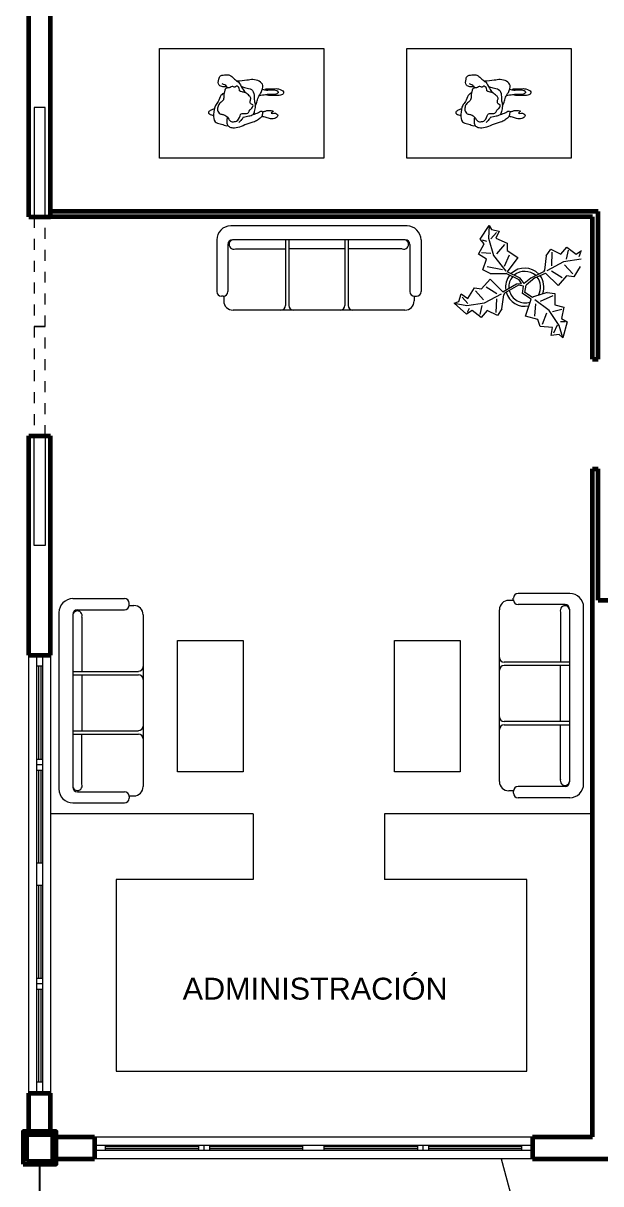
# Model space of a CAD drawing. Header units: millimetres. Extents: x 72 to 2826, y -203 to 794.
# Drawn here: x 1774.82 to 1780.1, y 362.75 to 373.35 of the extents above; entities that cross this region are included whole.
import ezdxf

# ---------------------------------------------------------------- set-up
doc = ezdxf.new("R2010")
doc.units = ezdxf.units.MM
doc.linetypes.add('ACAD_ISO03W100', pattern=[30, 12, -18])
for name, color, linetype, lineweight in [('01_Fina', 250, 'Continuous', 15), ('envolvente', 164, 'Continuous', 60), ('Estructura', 1, 'Continuous', 60), ('mobiliario', 252, 'Continuous', 9), ('puertas', 15, 'Continuous', 9), ('Texto', 250, 'Continuous', 9), ('ventanas', 132, 'Continuous', 9)]:
    doc.layers.add(name, color=color, linetype=linetype, lineweight=lineweight)
doc.styles.get("Standard").update_dxf_attribs({"font": 'arial.ttf'})

# ---------------------------------------------------------------- blocks, each defined once
blk = doc.blocks.new('pa37-13')
at = {"layer": 'mobiliario'}
for points, knots in [([(5.036, 1.731), (5.042, 1.742), (5.057, 1.766), (5.12, 1.783), (5.147, 1.818), (5.232, 1.831), (5.307, 1.826), (5.317, 1.767), (5.324, 1.745), (5.336, 1.721), (5.336, 1.705), (5.335, 1.697)], [0, 0, 0, 0, 0.343103, 0.772029, 1.130082, 1.634366, 2.08811, 2.475676, 2.749531, 3.027115, 3.292544, 3.292544, 3.292544, 3.292544]), ([(5.182, 1.822), (5.185, 1.833), (5.193, 1.85), (5.209, 1.881), (5.233, 1.868), (5.24, 1.841), (5.239, 1.828)], [0, 0, 0, 0, 0.311435, 0.603772, 0.845775, 1.191571, 1.191571, 1.191571, 1.191571]), ([(4.979, 1.707), (4.982, 1.72), (4.984, 1.746), (4.964, 1.791), (4.919, 1.784), (4.873, 1.772), (4.873, 1.714), (4.869, 1.682), (4.894, 1.656), (4.927, 1.618), (4.946, 1.589), (5.008, 1.561), (5.027, 1.543), (5.037, 1.534)], [0, 0, 0, 0, 0.349202, 0.696224, 1.350979, 1.714234, 2.107338, 2.417905, 2.736517, 3.12471, 3.451304, 3.895838, 4.242796, 4.242796, 4.242796, 4.242796]), ([(4.992, 1.699), (4.986, 1.702), (4.975, 1.708), (4.958, 1.734), (4.955, 1.749)], [0, 0, 0, 0, 0.2356658, 0.605131, 0.605131, 0.605131, 0.605131]), ([(4.987, 1.676), (4.984, 1.669), (4.97, 1.662), (4.993, 1.632), (4.966, 1.622), (4.994, 1.586), (5.022, 1.597), (5.029, 1.567), (5.031, 1.537), (5.061, 1.503), (5.082, 1.483), (5.111, 1.497), (5.141, 1.492), (5.142, 1.461), (5.179, 1.476), (5.191, 1.502), (5.233, 1.51), (5.221, 1.568), (5.232, 1.585), (5.296, 1.6), (5.3, 1.648), (5.3, 1.668), (5.277, 1.692), (5.258, 1.7), (5.231, 1.733), (5.235, 1.762), (5.206, 1.795), (5.166, 1.791), (5.133, 1.781), (5.107, 1.736), (5.071, 1.735), (5.04, 1.734), (5.014, 1.725), (4.99, 1.72), (4.992, 1.687), (4.987, 1.676)], [0, 0, 0, 0, 0.241116, 0.521482, 0.754489, 1.069744, 1.338336, 1.606056, 1.913506, 2.281657, 2.559779, 2.854245, 3.135448, 3.38544, 3.681901, 3.975933, 4.292738, 4.677937, 4.91712, 5.337514, 5.692675, 5.939913, 6.241522, 6.501296, 6.845258, 7.135575, 7.472524, 7.809681, 8.128446, 8.432932, 8.754393, 9.115075, 9.403489, 9.644436, 9.996505, 9.996505, 9.996505, 9.996505]), ([(5.257, 1.557), (5.255, 1.54), (5.248, 1.507), (5.235, 1.465), (5.217, 1.422), (5.194, 1.38), (5.218, 1.382), (5.238, 1.383), (5.257, 1.389), (5.282, 1.42), (5.302, 1.454), (5.319, 1.526), (5.353, 1.59), (5.36, 1.648), (5.351, 1.686), (5.326, 1.705), (5.291, 1.705), (5.271, 1.703), (5.26, 1.701)], [0, 0, 0, 0, 0.395239, 0.754812, 1.149773, 1.483414, 1.695274, 1.946837, 2.185797, 2.52426, 2.873711, 3.34345, 3.818963, 4.23353, 4.565589, 4.856651, 5.175628, 5.482747, 5.482747, 5.482747, 5.482747]), ([(5.157, 1.449), (5.145, 1.443), (5.122, 1.432), (5.077, 1.424), (5.029, 1.389), (4.964, 1.368), (4.927, 1.408), (4.91, 1.471), (4.923, 1.525), (4.927, 1.583), (4.93, 1.612)], [0, 0, 0, 0, 0.344741, 0.707366, 1.044295, 1.487591, 1.883175, 2.300061, 2.714098, 3.229076, 3.229076, 3.229076, 3.229076]), ([(5.257, 1.557), (5.266, 1.562), (5.281, 1.572), (5.3, 1.589), (5.308, 1.598)], [0, 0, 0, 0, 0.2908614, 0.6267383, 0.6267383, 0.6267383, 0.6267383]), ([(4.976, 1.576), (4.981, 1.562), (4.993, 1.537), (4.997, 1.476), (5.056, 1.454), (5.11, 1.459), (5.145, 1.445), (5.196, 1.453), (5.222, 1.461), (5.235, 1.466)], [0, 0, 0, 0, 0.362144, 0.767195, 1.179649, 1.58368, 1.916373, 2.304043, 2.65596, 2.65596, 2.65596, 2.65596]), ([(5.003, 1.382), (5.007, 1.37), (5.013, 1.346), (5.006, 1.3), (5.008, 1.275), (5.014, 1.252), (5.029, 1.229), (5.056, 1.26), (5.047, 1.302), (5.054, 1.353), (5.06, 1.393), (5.064, 1.413)], [0, 0, 0, 0, 0.335906, 0.706515, 0.983383, 1.256586, 1.498482, 1.794106, 2.152516, 2.546171, 2.97841, 2.97841, 2.97841, 2.97841]), ([(5.208, 1.382), (5.206, 1.372), (5.203, 1.351), (5.193, 1.334), (5.201, 1.267), (5.216, 1.299), (5.226, 1.307), (5.22, 1.276), (5.223, 1.252), (5.244, 1.236), (5.272, 1.261), (5.276, 1.31), (5.258, 1.346), (5.255, 1.376), (5.253, 1.39)], [0, 0, 0, 0, 0.295114, 0.573125, 0.935293, 1.189867, 1.347418, 1.632911, 1.911769, 2.156627, 2.457103, 2.836962, 3.187197, 3.548107, 3.548107, 3.548107, 3.548107]), ([(5.009, 1.357), (5.006, 1.357), (4.997, 1.354), (4.999, 1.33), (4.999, 1.278), (4.995, 1.237), (5.023, 1.179), (5.057, 1.198), (5.061, 1.241), (5.06, 1.287), (5.061, 1.328), (5.057, 1.347), (5.055, 1.357)], [0, 0, 0, 0, 0.175077, 0.42664, 0.825774, 1.197946, 1.59412, 1.870484, 2.22438, 2.602868, 2.956047, 3.249781, 3.249781, 3.249781, 3.249781])]:
    blk.add_open_spline(points, degree=3, knots=knots, dxfattribs=at)

msp = doc.modelspace()

# ---------------------------------------------------------------- linework, layer by layer
msp.add_line((1774.974, 362.93), (1774.974, 355.58))
at = {"layer": '01_Fina', "color": 252, "linetype": 'Continuous', "lineweight": 9, "true_color": 0x939598}
msp.add_lwpolyline([(1779.189, 362.98), (1780.456, 358.28), (1781.676, 356.64), (1782.796, 355.58)], dxfattribs=at)
at = {"layer": 'envolvente'}
for p, q in [((1774.874, 371.58), (1774.874, 373.58)), ((1775.074, 371.58), (1775.074, 373.58)), ((1780.074, 371.63), (1775.074, 371.63)), ((1780.074, 370.28), (1780.074, 371.63)), ((1774.874, 371.58), (1775.074, 371.58)), ((1780.024, 371.58), (1775.074, 371.58)), ((1780.024, 370.28), (1780.024, 371.58)), ((1780.024, 370.28), (1780.074, 370.28)), ((1774.874, 367.58), (1774.874, 369.58)), ((1774.874, 369.58), (1775.074, 369.58)), ((1775.074, 367.58), (1775.074, 369.58)), ((1780.024, 369.28), (1780.074, 369.28)), ((1780.024, 368.08), (1780.024, 369.28)), ((1780.074, 368.08), (1780.074, 369.28)), ((1780.024, 363.18), (1780.024, 368.08)), ((1780.024, 366.13), (1780.024, 368.08)), ((1780.074, 368.08), (1783.974, 368.08)), ((1774.874, 367.58), (1775.074, 367.58)), ((1774.874, 363.23), (1774.874, 363.58)), ((1774.874, 363.58), (1775.074, 363.58)), ((1775.074, 363.23), (1775.074, 363.58)), ((1775.124, 363.18), (1775.474, 363.18)), ((1775.474, 363.18), (1775.474, 362.98)), ((1779.474, 363.18), (1779.474, 362.98)), ((1779.474, 363.18), (1780.024, 363.18)), ((1775.124, 362.98), (1775.474, 362.98)), ((1779.474, 362.98), (1780.474, 362.98))]:
    msp.add_line(p, q, dxfattribs=at)
at = {"layer": 'envolvente', "lineweight": 9}
for p, q in [((1774.874, 363.58), (1774.874, 367.58)), ((1775.074, 367.58), (1775.074, 363.58)), ((1775.474, 363.18), (1779.474, 363.18)), ((1779.474, 362.98), (1775.474, 362.98))]:
    msp.add_line(p, q, dxfattribs=at)
at = {"layer": 'Estructura'}
for points in [[(1774.824, 362.93), (1775.124, 362.93), (1775.124, 363.23), (1774.824, 363.23)], [(1774.854, 362.96), (1775.094, 362.96), (1775.094, 363.2), (1774.854, 363.2)]]:
    msp.add_lwpolyline(points, close=True, dxfattribs=at)
at = {"layer": 'mobiliario'}
for p, q in [((1778.33, 371.499), (1776.719, 371.499)), ((1778.996, 371.378), (1779.08, 371.503)), ((1779.08, 371.503), (1779.074, 371.385)), ((1779.08, 371.503), (1779.1, 371.464)), ((1779.094, 371.379), (1779.146, 371.438)), ((1779.1, 371.464), (1779.172, 371.451)), ((1779.172, 371.451), (1779.139, 371.385)), ((1776.591, 371.371), (1776.591, 370.899)), ((1776.693, 371.329), (1776.693, 370.899)), ((1778.313, 371.371), (1776.736, 371.371)), ((1777.219, 371.371), (1777.219, 370.772)), ((1777.25, 371.371), (1777.25, 370.772)), ((1777.761, 371.371), (1777.761, 370.772)), ((1777.793, 371.371), (1777.793, 370.772)), ((1778.355, 371.329), (1778.355, 370.899)), ((1778.457, 371.371), (1778.457, 370.899)), ((1778.983, 371.241), (1779.035, 371.333)), ((1779.035, 371.333), (1778.996, 371.378)), ((1779.015, 371.372), (1779.055, 371.359)), ((1779.074, 371.385), (1779.12, 371.229)), ((1779.139, 371.385), (1779.244, 371.34)), ((1779.218, 371.327), (1779.146, 371.242)), ((1779.244, 371.34), (1779.244, 371.275)), ((1776.762, 371.288), (1777.219, 371.288)), ((1777.761, 371.288), (1777.25, 371.288)), ((1778.286, 371.288), (1777.793, 371.288)), ((1779.055, 371.196), (1778.983, 371.241)), ((1779.009, 371.254), (1779.094, 371.248)), ((1779.12, 371.229), (1779.231, 371.084)), ((1779.219, 371.131), (1779.264, 371.235)), ((1779.244, 371.275), (1779.342, 371.21)), ((1779.342, 371.21), (1779.245, 371.079)), ((1779.601, 371.225), (1779.584, 371.095)), ((1779.601, 371.225), (1779.643, 371.285)), ((1779.643, 371.285), (1779.735, 371.239)), ((1779.652, 371.257), (1779.648, 371.133)), ((1779.735, 371.239), (1779.79, 371.304)), ((1779.8, 371.277), (1779.782, 371.193)), ((1779.79, 371.304), (1779.874, 371.24)), ((1779.874, 371.24), (1779.924, 371.273)), ((1779.915, 371.254), (1779.897, 371.217)), ((1779.023, 371.098), (1779.055, 371.196)), ((1779.088, 371.065), (1779.023, 371.098)), ((1779.2, 371.096), (1779.06, 371.124)), ((1779.759, 371.17), (1779.605, 371.087)), ((1779.92, 371.194), (1779.759, 371.17)), ((1779.842, 371.06), (1779.768, 371.143)), ((1779.911, 371.129), (1779.852, 371.032)), ((1779.009, 370.924), (1779.088, 371.012)), ((1779.088, 371.065), (1779.235, 371.065)), ((1779.088, 371.012), (1779.204, 370.897)), ((1779.353, 371.006), (1779.235, 371.065)), ((1779.363, 371.022), (1779.245, 371.079)), ((1779.376, 370.971), (1779.353, 371.006)), ((1779.398, 370.971), (1779.363, 371.022)), ((1779.461, 371.022), (1779.398, 370.971)), ((1779.496, 371.025), (1779.418, 370.957)), ((1779.577, 371.08), (1779.461, 371.022)), ((1779.496, 371.025), (1779.593, 371.068)), ((1779.584, 371.095), (1779.577, 371.08)), ((1779.709, 370.953), (1779.593, 371.068)), ((1779.648, 371.087), (1779.746, 371.027)), ((1779.787, 371.041), (1779.709, 370.953)), ((1779.852, 371.032), (1779.787, 371.041)), ((1778.885, 370.835), (1778.945, 370.933)), ((1778.945, 370.933), (1779.009, 370.924)), ((1778.954, 370.905), (1779.028, 370.822)), ((1779.148, 370.878), (1779.051, 370.938)), ((1779.204, 370.897), (1779.328, 370.97)), ((1779.22, 370.885), (1779.213, 370.869)), ((1779.346, 370.956), (1779.22, 370.885)), ((1779.328, 370.97), (1779.376, 370.971)), ((1779.393, 370.949), (1779.346, 370.956)), ((1779.383, 370.88), (1779.393, 370.949)), ((1779.405, 370.889), (1779.418, 370.957)), ((1779.405, 370.889), (1779.405, 370.889)), ((1779.476, 370.846), (1779.405, 370.889)), ((1779.608, 370.89), (1779.484, 370.85)), ((1779.608, 370.89), (1779.68, 370.88)), ((1776.651, 370.857), (1776.634, 370.857)), ((1776.655, 370.857), (1776.655, 370.814)), ((1778.394, 370.857), (1778.394, 370.814)), ((1778.398, 370.857), (1778.415, 370.857)), ((1778.761, 370.793), (1778.802, 370.807)), ((1778.761, 370.793), (1778.876, 370.771)), ((1778.872, 370.692), (1778.761, 370.793)), ((1778.802, 370.807), (1778.825, 370.877)), ((1778.825, 370.877), (1778.885, 370.835)), ((1778.885, 370.789), (1778.834, 370.849)), ((1778.876, 370.771), (1779.038, 370.795)), ((1779.038, 370.795), (1779.192, 370.879)), ((1779.144, 370.707), (1779.148, 370.832)), ((1779.195, 370.74), (1779.213, 370.869)), ((1779.463, 370.829), (1779.383, 370.88)), ((1779.411, 370.675), (1779.463, 370.829)), ((1779.484, 370.85), (1779.476, 370.846)), ((1779.504, 370.788), (1779.493, 370.674)), ((1779.628, 370.725), (1779.495, 370.822)), ((1779.66, 370.859), (1779.546, 370.808)), ((1779.68, 370.88), (1779.68, 370.777)), ((1778.309, 370.729), (1776.74, 370.729)), ((1778.923, 370.725), (1778.872, 370.692)), ((1778.881, 370.711), (1778.9, 370.748)), ((1779.006, 370.661), (1778.923, 370.725)), ((1778.997, 370.688), (1779.015, 370.771)), ((1779.061, 370.726), (1779.006, 370.661)), ((1779.154, 370.68), (1779.061, 370.726)), ((1779.195, 370.74), (1779.154, 370.68)), ((1779.524, 370.643), (1779.411, 370.675)), ((1779.565, 370.602), (1779.607, 370.705)), ((1779.72, 370.59), (1779.628, 370.725)), ((1779.742, 370.735), (1779.659, 370.715)), ((1779.68, 370.777), (1779.762, 370.755)), ((1779.762, 370.755), (1779.741, 370.652)), ((1779.545, 370.581), (1779.524, 370.643)), ((1779.658, 370.57), (1779.545, 370.581)), ((1779.647, 370.498), (1779.658, 370.57)), ((1779.7, 370.591), (1779.668, 370.518)), ((1779.751, 370.477), (1779.72, 370.59)), ((1779.772, 370.621), (1779.731, 370.621)), ((1779.741, 370.652), (1779.793, 370.621)), ((1779.793, 370.621), (1779.751, 370.477)), ((1779.72, 370.508), (1779.647, 370.498)), ((1779.751, 370.477), (1779.72, 370.508)), ((1779.815, 368.143), (1779.343, 368.143)), ((1775.277, 368.096), (1775.749, 368.096)), ((1775.791, 368.036), (1775.791, 368.053)), ((1775.791, 368.032), (1775.834, 368.032)), ((1779.3, 368.079), (1779.258, 368.079)), ((1779.3, 368.083), (1779.3, 368.1)), ((1779.772, 368.041), (1779.343, 368.041)), ((1775.149, 367.968), (1775.149, 366.357)), ((1775.277, 367.951), (1775.277, 366.374)), ((1775.319, 367.994), (1775.749, 367.994)), ((1775.36, 367.925), (1775.36, 367.431)), ((1775.919, 367.947), (1775.919, 366.379)), ((1779.173, 366.425), (1779.173, 367.994)), ((1779.732, 367.972), (1779.732, 367.515)), ((1779.815, 366.421), (1779.815, 367.998)), ((1779.942, 366.404), (1779.942, 368.015)), ((1779.815, 367.515), (1779.215, 367.515)), ((1775.277, 367.431), (1775.876, 367.431)), ((1775.277, 367.4), (1775.876, 367.4)), ((1775.36, 367.4), (1775.36, 366.889)), ((1779.815, 367.484), (1779.215, 367.484)), ((1779.732, 366.973), (1779.732, 367.484)), ((1779.815, 366.973), (1779.215, 366.973)), ((1775.277, 366.889), (1775.876, 366.889)), ((1775.277, 366.858), (1775.876, 366.858)), ((1775.36, 366.401), (1775.36, 366.858)), ((1779.815, 366.941), (1779.215, 366.941)), ((1779.732, 366.448), (1779.732, 366.941)), ((1775.319, 366.332), (1775.749, 366.332)), ((1779.3, 366.34), (1779.258, 366.34)), ((1779.3, 366.336), (1779.3, 366.319)), ((1779.772, 366.379), (1779.343, 366.379)), ((1775.277, 366.23), (1775.749, 366.23)), ((1775.791, 366.294), (1775.834, 366.294)), ((1775.791, 366.289), (1775.791, 366.272)), ((1779.815, 366.277), (1779.343, 366.277)), ((1776.924, 366.13), (1775.074, 366.13)), ((1776.924, 366.13), (1776.924, 365.53)), ((1780.024, 366.13), (1778.124, 366.13)), ((1778.124, 366.13), (1778.124, 365.53)), ((1775.674, 365.53), (1775.674, 363.78)), ((1776.924, 365.53), (1775.674, 365.53)), ((1779.424, 365.53), (1778.124, 365.53)), ((1779.424, 363.78), (1779.424, 365.53)), ((1775.674, 363.78), (1779.424, 363.78))]:
    msp.add_line(p, q, dxfattribs=at)
for points in [[(1776.07, 373.118), (1777.57, 373.118), (1777.57, 372.118), (1776.07, 372.118)], [(1778.327, 373.118), (1779.827, 373.118), (1779.827, 372.118), (1778.327, 372.118)], [(1776.833, 367.713), (1776.833, 366.513), (1776.233, 366.513), (1776.233, 367.713)], [(1778.816, 367.713), (1778.816, 366.513), (1778.216, 366.513), (1778.216, 367.713)]]:
    msp.add_lwpolyline(points, close=True, dxfattribs=at)
for centre, radius, start, end in [((1776.719, 371.371), 0.127, 90, 180), ((1778.33, 371.371), 0.127, 0, 90), ((1776.736, 371.329), 0.0425, 90, 180), ((1776.747, 371.329), 0.0429, 99.0669, 290.4478), ((1778.301, 371.329), 0.0429, 249.5522, 80.9331), ((1778.313, 371.329), 0.0425, 0, 90), ((1779.404, 370.933), 0.18, 44.3049, 132.9951), ((1779.408, 370.939), 0.179, 142.9254, 187.8155), ((1779.412, 370.936), 0.154, 140.1331, 181.7537), ((1779.405, 370.929), 0.154, 49.0948, 129.1957), ((1779.404, 370.939), 0.146, 329.8884, 40.3962), ((1779.404, 370.939), 0.175, 340.3384, 36.8406), ((1776.634, 370.899), 0.0425, 180, 270), ((1776.651, 370.899), 0.0425, 270, 0), ((1778.398, 370.899), 0.0425, 180, 270), ((1778.415, 370.899), 0.0425, 270, 0), ((1779.407, 370.943), 0.179, 196.0994, 281.8265), ((1779.41, 370.949), 0.153, 195.5456, 286.6651), ((1776.74, 370.814), 0.085, 180, 270), ((1778.309, 370.814), 0.085, 270, 0), ((1777.177, 370.772), 0.0425, 270, 0), ((1777.293, 370.772), 0.0425, 180, 270), ((1777.719, 370.772), 0.0425, 270, 0), ((1777.835, 370.772), 0.0425, 180, 270), ((1779.343, 368.1), 0.0425, 90, 180), ((1779.815, 368.015), 0.127, 0, 90), ((1775.277, 367.968), 0.127, 90, 180), ((1775.749, 368.053), 0.0425, 0, 90), ((1775.749, 368.036), 0.0425, 270, 0), ((1775.834, 367.947), 0.085, 0, 90), ((1779.258, 367.994), 0.085, 90, 180), ((1779.343, 368.083), 0.0425, 180, 270), ((1779.772, 367.987), 0.0429, 9.0669, 200.4478), ((1779.772, 367.998), 0.0425, 0, 90), ((1775.319, 367.951), 0.0425, 90, 180), ((1775.319, 367.94), 0.0429, 339.5522, 170.9331), ((1779.215, 367.557), 0.0425, 180, 270), ((1775.876, 367.474), 0.0425, 270, 0), ((1775.876, 367.357), 0.0425, 0, 90), ((1779.215, 367.441), 0.0425, 90, 180), ((1779.215, 367.015), 0.0425, 180, 270), ((1775.876, 366.932), 0.0425, 270, 0), ((1775.876, 366.815), 0.0425, 0, 90), ((1779.215, 366.899), 0.0425, 90, 180), ((1779.772, 366.433), 0.0429, 159.5522, 350.9331), ((1775.277, 366.357), 0.127, 180, 270), ((1775.319, 366.386), 0.0429, 189.0669, 20.4478), ((1775.319, 366.374), 0.0425, 180, 270), ((1775.749, 366.289), 0.0425, 0, 90), ((1775.834, 366.379), 0.085, 270, 0), ((1779.258, 366.425), 0.085, 180, 270), ((1779.343, 366.336), 0.0425, 90, 180), ((1779.772, 366.421), 0.0425, 270, 0), ((1779.815, 366.404), 0.127, 270, 0), ((1775.749, 366.272), 0.0425, 270, 0), ((1779.343, 366.319), 0.0425, 180, 270)]:
    msp.add_arc(centre, radius, start, end, dxfattribs=at)
at = {"layer": 'puertas'}
for points in [[(1775.024, 371.58), (1775.024, 372.58), (1774.924, 372.58), (1774.924, 371.58)], [(1775.024, 369.58), (1775.024, 368.58), (1774.924, 368.58), (1774.924, 369.58)]]:
    msp.add_lwpolyline(points, close=True, dxfattribs=at)
at = {"layer": 'puertas', "linetype": 'ACAD_ISO03W100', "ltscale": 0.004}
for points in [[(1775.024, 370.58), (1775.024, 371.58), (1774.924, 371.58), (1774.924, 370.58)], [(1775.024, 369.58), (1775.024, 370.58), (1774.924, 370.58), (1774.924, 369.58)]]:
    msp.add_lwpolyline(points, close=True, dxfattribs=at)
at = {"layer": 'ventanas'}
for p, q in [((1774.949, 365.58), (1774.949, 367.58)), ((1774.999, 367.58), (1774.999, 365.58)), ((1774.949, 367.48), (1774.999, 367.48)), ((1774.964, 367.48), (1774.964, 366.63)), ((1774.984, 367.48), (1774.984, 366.63)), ((1774.949, 366.63), (1774.999, 366.63)), ((1774.949, 366.58), (1774.999, 366.58)), ((1774.949, 366.53), (1774.999, 366.53)), ((1774.964, 366.53), (1774.964, 365.68)), ((1774.984, 366.53), (1774.984, 365.68)), ((1774.999, 365.68), (1774.949, 365.68)), ((1774.949, 363.58), (1774.949, 365.58)), ((1774.949, 365.48), (1774.999, 365.48)), ((1774.964, 365.48), (1774.964, 364.63)), ((1774.984, 365.48), (1774.984, 364.63)), ((1774.999, 365.58), (1774.999, 363.58)), ((1774.949, 364.63), (1774.999, 364.63)), ((1774.949, 364.58), (1774.999, 364.58)), ((1774.949, 364.53), (1774.999, 364.53)), ((1774.964, 364.53), (1774.964, 363.68)), ((1774.984, 364.53), (1774.984, 363.68)), ((1774.999, 363.68), (1774.949, 363.68)), ((1775.474, 363.105), (1777.474, 363.105)), ((1777.474, 363.055), (1775.474, 363.055)), ((1775.574, 363.055), (1775.574, 363.105)), ((1776.424, 363.09), (1775.574, 363.09)), ((1776.424, 363.07), (1775.574, 363.07)), ((1776.424, 363.105), (1776.424, 363.055)), ((1776.474, 363.105), (1776.474, 363.055)), ((1776.524, 363.105), (1776.524, 363.055)), ((1777.374, 363.09), (1776.524, 363.09)), ((1777.374, 363.07), (1776.524, 363.07)), ((1777.374, 363.105), (1777.374, 363.055)), ((1777.474, 363.105), (1779.474, 363.105)), ((1779.474, 363.055), (1777.474, 363.055)), ((1777.574, 363.055), (1777.574, 363.105)), ((1778.424, 363.09), (1777.574, 363.09)), ((1778.424, 363.07), (1777.574, 363.07)), ((1778.424, 363.105), (1778.424, 363.055)), ((1778.474, 363.105), (1778.474, 363.055)), ((1778.524, 363.105), (1778.524, 363.055)), ((1779.374, 363.09), (1778.524, 363.09)), ((1779.374, 363.07), (1778.524, 363.07)), ((1779.374, 363.105), (1779.374, 363.055))]:
    msp.add_line(p, q, dxfattribs=at)

# ---------------------------------------------------------------- block references
at = {"layer": 'mobiliario', "xscale": -1, "rotation": 90}
for p in [(1778.391, 377.749), (1780.649, 377.749)]:
    msp.add_blockref('pa37-13', p, dxfattribs=at)

# ---------------------------------------------------------------- texts
at = {"layer": 'Texto', "insert": (1776.28, 364.431), "char_height": 0.19991, "width": 2.64607, "attachment_point": 7}
msp.add_mtext('ADMINISTRACIÓN', dxfattribs=at)

doc.saveas('drawing.dxf')
